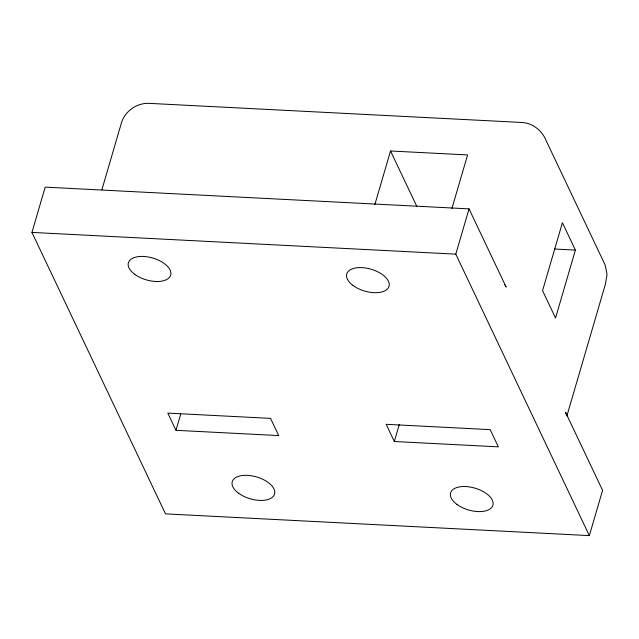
<?xml version="1.0" encoding="UTF-8"?>
<svg xmlns="http://www.w3.org/2000/svg" width="639" height="639" viewBox="0 0 639 639"><rect width="100%" height="100%" fill="white"/><g stroke="black" fill="none" stroke-linecap="round" stroke-linejoin="round"><path stroke-width="0.96" d="M566.33 414.583A27.541 14.226 16.3 0 0 565.483 412.147L602.585 490.337L589.342 535.61L165.501 513.876L31.95 232.412L45.193 187.139L469.034 208.873L506.128 287.055A27.541 14.226 16.3 0 0 504.65 284.587M101.881 189.767L121.737 121.849C125.779 110.427 137.585 102.559 149.718 103.39L522.183 122.488C532.519 123.087 541.728 130.324 545.714 139.733L605.069 264.834L607.05 274.291L605.468 283.964L566.873 415.965M175.973 430.311L167.817 413.113L270.561 418.377L278.724 435.582L175.973 430.311L180.717 414.096M374.861 204.552L390.525 150.988L467.588 154.934L451.925 208.506M394.319 441.509L386.156 424.312L490.193 429.64L498.348 446.845L394.319 441.509L399.335 424.336M589.342 535.61L455.791 254.146L469.034 208.873M575.396 250.097L555.539 318.006L542.551 290.649L562.416 222.731L575.396 250.097L554.5 249.026M31.95 232.412L455.791 254.146M390.525 150.988L416.884 206.533M456.925 504.411A22.038 11.382 16.3 0 0 492.517 506.232A22.038 11.382 16.3 0 0 465.815 486.559A22.038 11.382 16.3 0 0 456.925 504.411M238.579 493.212A22.038 11.382 16.3 0 0 274.179 495.041A22.038 11.382 16.3 0 0 247.477 475.36A22.038 11.382 16.3 0 0 238.579 493.212M134.709 274.299A22.038 11.382 16.3 0 0 170.301 276.12A22.038 11.382 16.3 0 0 143.599 256.447A22.038 11.382 16.3 0 0 134.709 274.299M353.055 285.489A22.038 11.382 16.3 0 0 388.648 287.318A22.038 11.382 16.3 0 0 361.946 267.637A22.038 11.382 16.3 0 0 353.055 285.489"/></g></svg>
